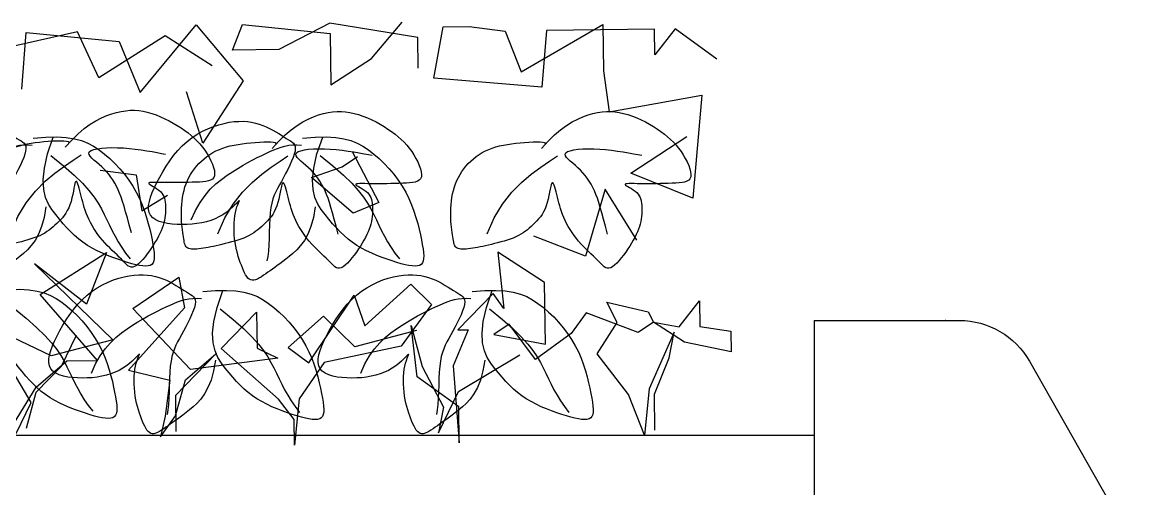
# Model space of a CAD drawing. Header units: millimetres. Extents: x 2 to 5882, y 1831 to 3462.
# Drawn here: x 1078.51 to 1081.961, y 2697.829 to 2699.28 of the extents above; entities that cross this region are included whole.
import ezdxf

# ---------------------------------------------------------------- set-up
doc = ezdxf.new("R2010")
doc.units = ezdxf.units.MM
for name, color, linetype in [('fz', 7, 'Continuous'), ('LH', 94, 'Continuous'), ('PP-COM', 7, 'Continuous'), ('尺寸标注', 4, 'Continuous'), ('绿化', 3, 'Continuous')]:
    doc.layers.add(name, color=color, linetype=linetype)

# ---------------------------------------------------------------- blocks, each defined once
blk = doc.blocks.new('cs2')
for p, q in [((4730.5877, 1071.789), (4730.1362, 1071.789)), ((4730.5877, 1071.789), (4730.5877, 1069.539)), ((4729.9188, 1071.6624), (4729.5975, 1071.0964))]:
    blk.add_line(p, q)
blk.add_arc((4730.1362, 1071.539), 0.25, 90, 150.42)
blk.add_point((4730.1798, 1071.789))
blk = doc.blocks.new('LIM43')
at = {"color": 98}
for p, q in [((942284.4114, 2579500.6716), (942284.5407, 2579500.7657)), ((942284.5407, 2579500.7657), (942284.6036, 2579500.6849)), ((942284.6036, 2579500.6849), (942284.6047, 2579500.7649)), ((942284.6047, 2579500.7649), (942284.9407, 2579500.7603)), ((942284.7649, 2579500.7787), (942284.7629, 2579500.6348)), ((942285.019, 2579500.6313), (942284.7649, 2579500.7787)), ((942284.9407, 2579500.7603), (942284.9543, 2579500.5842)), ((942285.0687, 2579500.7585), (942285.019, 2579500.6313)), ((942285.1809, 2579500.773), (942285.0687, 2579500.7585)), ((942285.2609, 2579500.7719), (942285.1809, 2579500.773)), ((942285.2907, 2579500.6116), (942285.2609, 2579500.7719)), ((942285.3405, 2579500.7388), (942285.6132, 2579500.7831)), ((942285.4836, 2579500.6729), (942285.3891, 2579500.7861)), ((942285.8852, 2579500.7793), (942285.6127, 2579500.7511)), ((942285.6132, 2579500.7831), (942285.7721, 2579500.7009)), ((942286.0292, 2579500.7774), (942285.8828, 2579500.6035)), ((942285.9161, 2579500.699), (942285.8852, 2579500.7793)), ((942286.2023, 2579500.5672), (942286.0292, 2579500.7774)), ((942286.331, 2579500.6134), (942286.397, 2579500.7564)), ((942286.397, 2579500.7564), (942286.7001, 2579500.6883)), ((942285.3392, 2579500.6429), (942285.3405, 2579500.7388)), ((942285.6127, 2579500.7511), (942285.6105, 2579500.5912)), ((942285.9794, 2579500.6501), (942286.1247, 2579500.7441)), ((942286.1247, 2579500.7441), (942286.331, 2579500.6134)), ((942286.2685, 2579500.7261), (942286.2023, 2579500.5672)), ((942286.557, 2579500.7542), (942286.2685, 2579500.7261)), ((942286.5706, 2579500.5781), (942286.557, 2579500.7542)), ((942285.7721, 2579500.7009), (942285.9161, 2579500.699)), ((942285.6105, 2579500.5912), (942285.4836, 2579500.6729)), ((942284.7629, 2579500.6348), (942284.7452, 2579500.5071)), ((942284.9543, 2579500.5842), (942285.2907, 2579500.6116)), ((942285.8828, 2579500.6035), (942286.0081, 2579500.4099)), ((942284.7452, 2579500.5071), (942284.4578, 2579500.559)), ((942284.4578, 2579500.559), (942284.4855, 2579500.2389)), ((942286.0081, 2579500.4099), (942286.0583, 2579500.5691)), ((942284.6786, 2579500.3162), (942284.5041, 2579500.4305)), ((942285.5437, 2579500.3843), (942285.4615, 2579500.2255)), ((942285.575, 2579500.3359), (942285.5275, 2579500.3685)), ((942284.4855, 2579500.2389), (942284.6786, 2579500.3162)), ((942285.6706, 2579500.3026), (942285.575, 2579500.3359)), ((942286.2148, 2579500.3112), (942286.1973, 2579500.1995)), ((942286.3271, 2579500.3256), (942286.2148, 2579500.3112)), ((942285.5411, 2579500.1925), (942285.6706, 2579500.3026)), ((942284.6597, 2579500.1086), (942284.7579, 2579500.2671)), ((942284.7579, 2579500.2671), (942284.8191, 2579500.0584)), ((942286.1973, 2579500.1995), (942286.118, 2579500.2485)), ((942285.4615, 2579500.2255), (942285.5411, 2579500.1925)), ((942284.8191, 2579500.0584), (942284.98, 2579500.1202)), ((942284.946, 2579499.9767), (942285.0913, 2579500.0707)), ((942285.0913, 2579500.0707), (942285.0729, 2579499.8951)), ((942286.5138, 2579499.9393), (942286.3076, 2579500.0701)), ((942286.3076, 2579500.0701), (942286.3694, 2579499.9093)), ((942286.5311, 2579500.035), (942286.2878, 2579499.7985)), ((942286.3694, 2579499.9093), (942286.5311, 2579500.035)), ((942284.9434, 2579499.7849), (942284.946, 2579499.9767)), ((942285.362, 2579499.9711), (942285.2971, 2579499.908)), ((942285.5043, 2579499.8412), (942285.362, 2579499.9711)), ((942286.0825, 2579499.9932), (942286.0652, 2579499.8975)), ((942286.2252, 2579499.8953), (942286.0825, 2579499.9932)), ((942285.0729, 2579499.8951), (942285.1056, 2579499.9426)), ((942285.1056, 2579499.9426), (942285.216, 2579499.8292)), ((942285.5376, 2579499.9367), (942285.5043, 2579499.8412)), ((942285.6787, 2579499.7269), (942285.5376, 2579499.9367)), ((942286.335, 2579499.7339), (942286.5138, 2579499.9393)), ((942284.4651, 2579499.9194), (942284.464, 2579499.8394)), ((942284.528, 2579499.8386), (942284.4651, 2579499.9194)), ((942284.7531, 2579499.9154), (942284.6247, 2579499.8852)), ((942284.7202, 2579499.8519), (942284.7531, 2579499.9154)), ((942285.2971, 2579499.908), (942285.3914, 2579499.7788)), ((942286.0465, 2579499.7059), (942286.2252, 2579499.8953)), ((942286.0652, 2579499.8975), (942286.2385, 2579499.7033)), ((942284.6247, 2579499.8852), (942284.6082, 2579499.8534)), ((942284.6558, 2579499.8208), (942284.8167, 2579499.8826)), ((942284.8167, 2579499.8826), (942284.8638, 2579499.818)), ((942285.5354, 2579499.7768), (942285.6327, 2579499.8714)), ((942285.6327, 2579499.8714), (942285.7434, 2579499.774)), ((942285.8409, 2579499.8846), (942285.8394, 2579499.7727)), ((942285.9514, 2579499.7711), (942285.8409, 2579499.8846)), ((942284.3678, 2579499.8248), (942284.3669, 2579499.7608)), ((942284.464, 2579499.8394), (942284.3678, 2579499.8248)), ((942284.5114, 2579499.7908), (942284.6082, 2579499.8534)), ((942284.6082, 2579499.8534), (942284.528, 2579499.8386)), ((942284.6082, 2579499.8534), (942284.6558, 2579499.8208)), ((942284.7829, 2579499.7551), (942284.7202, 2579499.8519)), ((942284.9747, 2579499.7365), (942285.0563, 2579499.8473)), ((942285.0563, 2579499.8473), (942285.1038, 2579499.8147)), ((942285.216, 2579499.8292), (942285.184, 2579499.8296)), ((942285.184, 2579499.8296), (942285.2305, 2579499.717)), ((942285.3603, 2579499.8432), (942285.3265, 2579499.7157)), ((942285.3421, 2579499.6835), (942285.3603, 2579499.8432)), ((942285.344, 2579499.8274), (942285.5354, 2579499.7768)), ((942286.4792, 2579499.7479), (942286.7047, 2579499.8568)), ((942284.3669, 2579499.7608), (942284.5114, 2579499.7908)), ((942284.5587, 2579499.7422), (942284.5438, 2579499.8224)), ((942284.5438, 2579499.8224), (942284.6214, 2579499.6454)), ((942284.8638, 2579499.818), (942284.9747, 2579499.7365)), ((942285.1038, 2579499.8147), (942284.9434, 2579499.7849)), ((942286.2878, 2579499.7985), (942286.4792, 2579499.7479)), ((942286.4468, 2579499.7164), (942286.4001, 2579499.813)), ((942284.6852, 2579499.6286), (942284.7829, 2579499.7551)), ((942285.3914, 2579499.7788), (942285.6307, 2579499.7276)), ((942285.7434, 2579499.774), (942285.6787, 2579499.7269)), ((942285.7732, 2579499.6137), (942285.9514, 2579499.7711)), ((942285.8394, 2579499.7727), (942285.775, 2579499.7416)), ((942286.0621, 2579499.6737), (942285.9672, 2579499.7549)), ((942285.9672, 2579499.7549), (942286.0934, 2579499.6253)), ((942284.6052, 2579499.6296), (942284.5587, 2579499.7422)), ((942285.2134, 2579499.6373), (942285.0229, 2579499.7518)), ((942285.6307, 2579499.7276), (942285.7092, 2579499.6146)), ((942285.775, 2579499.7416), (942286.0465, 2579499.7059)), ((942286.431, 2579499.7326), (942286.335, 2579499.7339)), ((942286.5259, 2579499.6514), (942286.431, 2579499.7326)), ((942285.2305, 2579499.717), (942285.2112, 2579499.4775)), ((942285.3265, 2579499.7157), (942285.2608, 2579499.5887)), ((942286.2385, 2579499.7033), (942286.1101, 2579499.673)), ((942286.5257, 2579499.6354), (942286.4468, 2579499.7164)), ((942286.5412, 2579499.6032), (942286.6068, 2579499.7142)), ((942285.2128, 2579499.5894), (942285.3421, 2579499.6835)), ((942286.0926, 2579499.5614), (942286.0621, 2579499.6737)), ((942286.1101, 2579499.673), (942286.1246, 2579499.5609)), ((942286.6041, 2579499.5224), (942286.5259, 2579499.6514)), ((942284.6037, 2579499.5177), (942284.6052, 2579499.6296)), ((942284.6214, 2579499.6454), (942284.6354, 2579499.5013)), ((942284.6354, 2579499.5013), (942284.6852, 2579499.6286)), ((942285.2757, 2579499.5086), (942285.2134, 2579499.6373)), ((942286.0934, 2579499.6253), (942286.0919, 2579499.5134)), ((942286.5561, 2579499.523), (942286.5257, 2579499.6354)), ((942285.2112, 2579499.4775), (942285.2128, 2579499.5894)), ((942285.2608, 2579499.5887), (942285.2757, 2579499.5086)), ((942285.7092, 2579499.6146), (942285.7232, 2579499.4705)), ((942285.7243, 2579499.5504), (942285.7732, 2579499.6137)), ((942286.5879, 2579499.5066), (942286.5412, 2579499.6032)), ((942285.7232, 2579499.4705), (942285.7243, 2579499.5504)), ((942286.1397, 2579499.4968), (942286.0926, 2579499.5614)), ((942286.1246, 2579499.5609), (942286.1397, 2579499.4968))]:
    blk.add_line(p, q, dxfattribs=at)
blk = doc.blocks.new('花')
at = {"layer": 'LH', "color": 12}
for p, q in [((0.5797, 0.4507), (0.5698, 0.4448)), ((0.5901, 0.4561), (0.5797, 0.4507)), ((0.6009, 0.461), (0.5901, 0.4561)), ((0.6123, 0.4652), (0.6009, 0.461)), ((0.6241, 0.4688), (0.6123, 0.4652)), ((0.6366, 0.4716), (0.6241, 0.4688)), ((0.6496, 0.4736), (0.6366, 0.4716)), ((0.6634, 0.4747), (0.6496, 0.4736)), ((0.6779, 0.4749), (0.6634, 0.4747)), ((0.6932, 0.4741), (0.6779, 0.4749)), ((0.7092, 0.4722), (0.6932, 0.4741)), ((0.7259, 0.4693), (0.7092, 0.4722)), ((0.7431, 0.4652), (0.7259, 0.4693)), ((0.7605, 0.4599), (0.7431, 0.4652)), ((0.7779, 0.4533), (0.7605, 0.4599)), ((0.7953, 0.4454), (0.7779, 0.4533)), ((0.5274, 0.4146), (0.5205, 0.4095)), ((0.5349, 0.4203), (0.5274, 0.4146)), ((0.5429, 0.4263), (0.5349, 0.4203)), ((0.5514, 0.4325), (0.5429, 0.4263)), ((0.5604, 0.4387), (0.5514, 0.4325)), ((0.5698, 0.4448), (0.5604, 0.4387)), ((0.8123, 0.4361), (0.7953, 0.4454)), ((0.8287, 0.4253), (0.8123, 0.4361)), ((0.8445, 0.4131), (0.8287, 0.4253)), ((-0.5698, 0.3826), (-0.5828, 0.3754)), ((-0.5567, 0.3892), (-0.5698, 0.3826)), ((-0.5435, 0.395), (-0.5567, 0.3892)), ((-0.5303, 0.4), (-0.5435, 0.395)), ((-0.5172, 0.4041), (-0.5303, 0.4)), ((-0.5041, 0.4071), (-0.5172, 0.4041)), ((-0.4909, 0.4092), (-0.5041, 0.4071)), ((-0.4776, 0.4103), (-0.4909, 0.4092)), ((-0.4639, 0.4103), (-0.4776, 0.4103)), ((-0.4498, 0.4093), (-0.4639, 0.4103)), ((-0.4351, 0.4072), (-0.4498, 0.4093)), ((-0.4197, 0.4041), (-0.4351, 0.4072)), ((-0.4036, 0.3998), (-0.4197, 0.4041)), ((-0.3867, 0.3941), (-0.4036, 0.3998)), ((-0.369, 0.3867), (-0.3867, 0.3941)), ((-0.3504, 0.3772), (-0.369, 0.3867)), ((0.321, 0.3859), (0.3021, 0.3764)), ((0.3425, 0.3937), (0.321, 0.3859)), ((0.3674, 0.3998), (0.3425, 0.3937)), ((0.3964, 0.4039), (0.3674, 0.3998)), ((0.4303, 0.4061), (0.3964, 0.4039)), ((0.4295, 0.3534), (0.4075, 0.4044)), ((0.47, 0.4062), (0.4303, 0.4061)), ((0.4891, 0.387), (0.4751, 0.385)), ((0.5023, 0.3878), (0.4891, 0.387)), ((0.4954, 0.3823), (0.4953, 0.3759)), ((0.4969, 0.3877), (0.4954, 0.3823)), ((0.4996, 0.3924), (0.4969, 0.3877)), ((0.5035, 0.3966), (0.4996, 0.3924)), ((0.5147, 0.3874), (0.5023, 0.3878)), ((0.5084, 0.4007), (0.5035, 0.3966)), ((0.5141, 0.4049), (0.5084, 0.4007)), ((0.5205, 0.4095), (0.5141, 0.4049)), ((0.5267, 0.3861), (0.5147, 0.3874)), ((0.5385, 0.3838), (0.5267, 0.3861)), ((0.5503, 0.3808), (0.5385, 0.3838)), ((0.5622, 0.3771), (0.5503, 0.3808)), ((0.8595, 0.3996), (0.8445, 0.4131)), ((0.8738, 0.3851), (0.8595, 0.3996)), ((0.8872, 0.3699), (0.8738, 0.3851)), ((-0.6196, 0.3512), (-0.6308, 0.3427)), ((-0.6078, 0.3596), (-0.6196, 0.3512)), ((-0.5955, 0.3677), (-0.6078, 0.3596)), ((-0.5828, 0.3754), (-0.5955, 0.3677)), ((-0.331, 0.3653), (-0.3504, 0.3772)), ((-0.3106, 0.3508), (-0.331, 0.3653)), ((-0.2893, 0.3332), (-0.3106, 0.3508)), ((0.2691, 0.3526), (0.2535, 0.3385)), ((0.2851, 0.3652), (0.2691, 0.3526)), ((0.3021, 0.3764), (0.2851, 0.3652)), ((0.4201, 0.348), (0.3832, 0.3123)), ((0.4433, 0.3104), (0.4295, 0.3534)), ((0.4953, 0.3759), (0.4968, 0.3682)), ((0.4968, 0.3682), (0.5, 0.3591)), ((0.5, 0.3591), (0.5045, 0.3487)), ((0.5045, 0.3487), (0.5103, 0.3374)), ((0.5745, 0.373), (0.5622, 0.3771)), ((0.5875, 0.3683), (0.5745, 0.373)), ((0.601, 0.3633), (0.5875, 0.3683)), ((0.6152, 0.3577), (0.601, 0.3633)), ((0.63, 0.3515), (0.6152, 0.3577)), ((0.6454, 0.3448), (0.63, 0.3515)), ((0.8998, 0.3542), (0.8872, 0.3699)), ((0.9116, 0.3382), (0.8998, 0.3542)), ((-0.6605, 0.3163), (-0.6691, 0.3072)), ((-0.6512, 0.3253), (-0.6605, 0.3163)), ((-0.6414, 0.334), (-0.6512, 0.3253)), ((-0.6308, 0.3427), (-0.6414, 0.334)), ((-0.267, 0.3124), (-0.2893, 0.3332)), ((-0.2776, 0.3296), (-0.2796, 0.3273)), ((-0.2724, 0.3315), (-0.2776, 0.3296)), ((-0.2646, 0.333), (-0.2724, 0.3315)), ((-0.2545, 0.3341), (-0.2646, 0.333)), ((-0.2428, 0.3349), (-0.2545, 0.3341)), ((-0.2299, 0.3354), (-0.2428, 0.3349)), ((-0.2163, 0.3356), (-0.2299, 0.3354)), ((-0.2025, 0.3355), (-0.2163, 0.3356)), ((-0.1889, 0.3352), (-0.2025, 0.3355)), ((-0.1756, 0.3347), (-0.1889, 0.3352)), ((-0.1627, 0.3338), (-0.1756, 0.3347)), ((-0.1502, 0.3326), (-0.1627, 0.3338)), ((-0.1379, 0.3309), (-0.1502, 0.3326)), ((-0.1261, 0.3288), (-0.1379, 0.3309)), ((-0.1145, 0.3262), (-0.1261, 0.3288)), ((-0.1034, 0.323), (-0.1145, 0.3262)), ((-0.0926, 0.3192), (-0.1034, 0.323)), ((-0.0822, 0.3148), (-0.0926, 0.3192)), ((-0.0723, 0.3098), (-0.0822, 0.3148)), ((0.2384, 0.3231), (0.2238, 0.3066)), ((0.2535, 0.3385), (0.2384, 0.3231)), ((0.3832, 0.3123), (0.3533, 0.281)), ((0.5103, 0.3374), (0.5169, 0.3254)), ((0.5169, 0.3254), (0.5242, 0.3132)), ((0.5242, 0.3132), (0.5318, 0.3009)), ((0.6615, 0.3373), (0.6454, 0.3448)), ((0.6782, 0.3292), (0.6615, 0.3373)), ((0.6956, 0.3202), (0.6782, 0.3292)), ((0.7136, 0.3104), (0.6956, 0.3202)), ((0.9225, 0.3222), (0.9116, 0.3382)), ((0.9325, 0.3065), (0.9225, 0.3222)), ((-0.6917, 0.2777), (-0.6983, 0.267)), ((-0.6847, 0.2879), (-0.6917, 0.2777)), ((-0.6772, 0.2977), (-0.6847, 0.2879)), ((-0.6691, 0.3072), (-0.6772, 0.2977)), ((-0.5352, 0.2765), (-0.5503, 0.2725)), ((-0.5189, 0.2807), (-0.5352, 0.2765)), ((-0.5016, 0.2848), (-0.5189, 0.2807)), ((-0.4836, 0.2888), (-0.5016, 0.2848)), ((-0.4653, 0.2923), (-0.4836, 0.2888)), ((-0.447, 0.2954), (-0.4653, 0.2923)), ((-0.4289, 0.2977), (-0.447, 0.2954)), ((-0.4114, 0.2993), (-0.4289, 0.2977)), ((-0.3949, 0.3002), (-0.4114, 0.2993)), ((-0.3799, 0.3003), (-0.3949, 0.3002)), ((-0.3666, 0.2996), (-0.3799, 0.3003)), ((-0.3555, 0.2981), (-0.3666, 0.2996)), ((-0.3469, 0.2958), (-0.3555, 0.2981)), ((-0.3413, 0.2926), (-0.3469, 0.2958)), ((-0.3467, 0.2722), (-0.342, 0.2784)), ((-0.342, 0.2784), (-0.3393, 0.2838)), ((-0.3389, 0.2886), (-0.3413, 0.2926)), ((-0.3393, 0.2838), (-0.3389, 0.2886)), ((-0.2887, 0.2709), (-0.3142, 0.2852)), ((-0.0627, 0.3043), (-0.0723, 0.3098)), ((-0.0535, 0.2983), (-0.0627, 0.3043)), ((-0.0448, 0.2918), (-0.0535, 0.2983)), ((-0.0365, 0.2849), (-0.0448, 0.2918)), ((-0.0287, 0.2775), (-0.0365, 0.2849)), ((-0.0214, 0.2698), (-0.0287, 0.2775)), ((0.21, 0.2891), (0.1971, 0.2707)), ((0.2238, 0.3066), (0.21, 0.2891)), ((0.3533, 0.281), (0.3296, 0.2535)), ((0.45, 0.2744), (0.4433, 0.3104)), ((0.5318, 0.3009), (0.5395, 0.2889)), ((0.5395, 0.2889), (0.547, 0.2775)), ((0.547, 0.2775), (0.554, 0.2669)), ((0.732, 0.2992), (0.7136, 0.3104)), ((0.7506, 0.2864), (0.732, 0.2992)), ((0.7689, 0.2715), (0.7506, 0.2864)), ((0.9415, 0.2913), (0.9325, 0.3065)), ((0.9494, 0.2767), (0.9415, 0.2913)), ((0.9559, 0.2627), (0.9494, 0.2767)), ((-0.7098, 0.2444), (-0.7146, 0.2331)), ((-0.7044, 0.2558), (-0.7098, 0.2444)), ((-0.6983, 0.267), (-0.7044, 0.2558)), ((-0.5639, 0.2687), (-0.5755, 0.2654)), ((-0.5503, 0.2725), (-0.5639, 0.2687)), ((-0.382, 0.2348), (-0.3749, 0.2429)), ((-0.3749, 0.2429), (-0.3674, 0.2508)), ((-0.3674, 0.2508), (-0.3598, 0.2584)), ((-0.3598, 0.2584), (-0.3528, 0.2656)), ((-0.3528, 0.2656), (-0.3467, 0.2722)), ((-0.2597, 0.2546), (-0.2887, 0.2709)), ((-0.2285, 0.2353), (-0.2597, 0.2546)), ((-0.0145, 0.2617), (-0.0214, 0.2698)), ((-0.0081, 0.2531), (-0.0145, 0.2617)), ((-0.0021, 0.2443), (-0.0081, 0.2531)), ((0.0033, 0.235), (-0.0021, 0.2443)), ((0.1851, 0.2516), (0.1743, 0.232)), ((0.1971, 0.2707), (0.1851, 0.2516)), ((0.3296, 0.2535), (0.311, 0.2291)), ((0.4471, 0.2192), (0.4509, 0.2443)), ((0.4509, 0.2443), (0.45, 0.2744)), ((0.554, 0.2669), (0.5606, 0.2568)), ((0.5606, 0.2568), (0.5668, 0.2468)), ((0.5668, 0.2468), (0.5724, 0.2364)), ((0.7869, 0.254), (0.7689, 0.2715)), ((0.8042, 0.2335), (0.7869, 0.254)), ((0.9608, 0.2496), (0.9559, 0.2627)), ((0.964, 0.2372), (0.9608, 0.2496)), ((-0.7212, 0.2114), (-0.7228, 0.2017)), ((-0.7184, 0.222), (-0.7212, 0.2114)), ((-0.7146, 0.2331), (-0.7184, 0.222)), ((-0.4061, 0.1988), (-0.4008, 0.2084)), ((-0.4008, 0.2084), (-0.395, 0.2175)), ((-0.395, 0.2175), (-0.3887, 0.2263)), ((-0.3887, 0.2263), (-0.382, 0.2348)), ((-0.1961, 0.2122), (-0.2285, 0.2353)), ((-0.1637, 0.1842), (-0.1961, 0.2122)), ((0.0082, 0.2254), (0.0033, 0.235)), ((0.0127, 0.2155), (0.0082, 0.2254)), ((0.0166, 0.2052), (0.0127, 0.2155)), ((0.1648, 0.2119), (0.1566, 0.1916)), ((0.1743, 0.232), (0.1648, 0.2119)), ((0.2967, 0.2074), (0.2857, 0.1875)), ((0.311, 0.2291), (0.2967, 0.2074)), ((0.4399, 0.198), (0.4471, 0.2192)), ((0.5724, 0.2364), (0.5775, 0.2253)), ((0.5775, 0.2253), (0.582, 0.2129)), ((0.582, 0.2129), (0.5861, 0.1991)), ((0.682, 0.2284), (0.682, 0.2291)), ((0.682, 0.2291), (0.6836, 0.2281)), ((0.6831, 0.2259), (0.682, 0.2284)), ((0.6852, 0.222), (0.6831, 0.2259)), ((0.6836, 0.2281), (0.6869, 0.2253)), ((0.688, 0.2166), (0.6852, 0.222)), ((0.6869, 0.2253), (0.6919, 0.221)), ((0.6911, 0.2099), (0.688, 0.2166)), ((0.6944, 0.202), (0.6911, 0.2099)), ((0.6919, 0.221), (0.6984, 0.2155)), ((0.6984, 0.2155), (0.7063, 0.2092)), ((0.7063, 0.2092), (0.7154, 0.2025)), ((0.8205, 0.2097), (0.8042, 0.2335)), ((0.8356, 0.182), (0.8205, 0.2097)), ((0.9605, 0.2062), (0.964, 0.2155)), ((0.9651, 0.2258), (0.964, 0.2372)), ((0.964, 0.2155), (0.9651, 0.2258)), ((-0.7228, 0.2017), (-0.723, 0.1931)), ((-0.723, 0.1931), (-0.7218, 0.1859)), ((-0.7218, 0.1859), (-0.7189, 0.1803)), ((-0.7189, 0.1803), (-0.7145, 0.1761)), ((-0.7145, 0.1761), (-0.7087, 0.1731)), ((-0.7087, 0.1731), (-0.7016, 0.1713)), ((-0.6383, 0.1719), (-0.6256, 0.1727)), ((-0.6256, 0.1727), (-0.6128, 0.1735)), ((-0.6128, 0.1735), (-0.6001, 0.1744)), ((-0.6001, 0.1744), (-0.5877, 0.1754)), ((-0.5877, 0.1754), (-0.5757, 0.1764)), ((-0.5757, 0.1764), (-0.5644, 0.1774)), ((-0.5644, 0.1774), (-0.5539, 0.1785)), ((-0.5539, 0.1785), (-0.5445, 0.1794)), ((-0.5445, 0.1794), (-0.5362, 0.1803)), ((-0.5362, 0.1803), (-0.5291, 0.1808)), ((-0.5291, 0.1808), (-0.5235, 0.1811)), ((-0.5204, 0.175), (-0.5245, 0.1721)), ((-0.5235, 0.1811), (-0.5194, 0.181)), ((-0.5176, 0.1774), (-0.5204, 0.175)), ((-0.5194, 0.181), (-0.517, 0.1804)), ((-0.5164, 0.1792), (-0.5176, 0.1774)), ((-0.517, 0.1804), (-0.5164, 0.1792)), ((-0.4198, 0.1674), (-0.4157, 0.1784)), ((-0.4157, 0.1784), (-0.4111, 0.1888)), ((-0.4111, 0.1888), (-0.4061, 0.1988)), ((-0.3029, 0.1655), (-0.3015, 0.1739)), ((-0.3015, 0.1739), (-0.3001, 0.1819)), ((-0.3001, 0.1819), (-0.2986, 0.1891)), ((-0.2986, 0.1891), (-0.297, 0.1952)), ((-0.297, 0.1952), (-0.2954, 0.2)), ((-0.2954, 0.2), (-0.2937, 0.203)), ((-0.2937, 0.203), (-0.2919, 0.2039)), ((-0.2919, 0.2039), (-0.29, 0.2024)), ((-0.29, 0.2024), (-0.288, 0.1984)), ((-0.288, 0.1984), (-0.2858, 0.1921)), ((-0.2858, 0.1921), (-0.2835, 0.184)), ((-0.2835, 0.184), (-0.2809, 0.1747)), ((-0.2809, 0.1747), (-0.278, 0.1644)), ((-0.1322, 0.1503), (-0.1637, 0.1842)), ((0.02, 0.1945), (0.0166, 0.2052)), ((0.023, 0.1837), (0.02, 0.1945)), ((0.0254, 0.1727), (0.023, 0.1837)), ((0.0275, 0.1617), (0.0254, 0.1727)), ((0.1566, 0.1916), (0.1498, 0.1712)), ((0.2857, 0.1875), (0.277, 0.169)), ((0.42, 0.1633), (0.4305, 0.1797)), ((0.4305, 0.1797), (0.4399, 0.198)), ((0.4485, 0.19), (0.4569, 0.1573)), ((0.5861, 0.1991), (0.5896, 0.1832)), ((0.5896, 0.1832), (0.5926, 0.1651)), ((0.6974, 0.1929), (0.6944, 0.202)), ((0.7001, 0.1829), (0.6974, 0.1929)), ((0.7023, 0.1721), (0.7001, 0.1829)), ((0.7154, 0.2025), (0.7257, 0.1957)), ((0.7257, 0.1957), (0.737, 0.1893)), ((0.737, 0.1893), (0.7492, 0.1834)), ((0.7492, 0.1834), (0.762, 0.1786)), ((0.762, 0.1786), (0.7756, 0.1747)), ((0.7756, 0.1747), (0.7896, 0.1717)), ((0.8805, 0.1708), (0.8956, 0.1732)), ((0.8956, 0.1732), (0.91, 0.1763)), ((0.91, 0.1763), (0.9234, 0.1803)), ((0.9234, 0.1803), (0.9355, 0.1852)), ((0.9355, 0.1852), (0.9459, 0.1911)), ((0.9459, 0.1911), (0.9544, 0.1981)), ((0.9544, 0.1981), (0.9605, 0.2062)), ((-0.7016, 0.1713), (-0.6933, 0.1703)), ((-0.6933, 0.1703), (-0.6839, 0.17)), ((-0.6839, 0.17), (-0.6736, 0.1701)), ((-0.6736, 0.1701), (-0.6625, 0.1706)), ((-0.6625, 0.1706), (-0.6506, 0.1712)), ((-0.6506, 0.1712), (-0.6383, 0.1719)), ((-0.5573, 0.1403), (-0.5595, 0.1347)), ((-0.5543, 0.1457), (-0.5573, 0.1403)), ((-0.5504, 0.1509), (-0.5543, 0.1457)), ((-0.5457, 0.1558), (-0.5504, 0.1509)), ((-0.5404, 0.1604), (-0.5457, 0.1558)), ((-0.5348, 0.1647), (-0.5404, 0.1604)), ((-0.5294, 0.1686), (-0.5348, 0.1647)), ((-0.5245, 0.1721), (-0.5294, 0.1686)), ((-0.4305, 0.1297), (-0.4272, 0.1434)), ((-0.4272, 0.1434), (-0.4236, 0.1558)), ((-0.4236, 0.1558), (-0.4198, 0.1674)), ((-0.3087, 0.1303), (-0.3071, 0.1393)), ((-0.3071, 0.1393), (-0.3056, 0.1482)), ((-0.3056, 0.1482), (-0.3042, 0.1569)), ((-0.3042, 0.1569), (-0.3029, 0.1655)), ((-0.278, 0.1644), (-0.2747, 0.1537)), ((-0.2747, 0.1537), (-0.2711, 0.1431)), ((-0.2711, 0.1431), (-0.2669, 0.1331)), ((-0.1029, 0.1097), (-0.1322, 0.1503)), ((0.0291, 0.1507), (0.0275, 0.1617)), ((0.0304, 0.1399), (0.0291, 0.1507)), ((0.0313, 0.1293), (0.0304, 0.1399)), ((0.1441, 0.1509), (0.1395, 0.1311)), ((0.1498, 0.1712), (0.1441, 0.1509)), ((0.2696, 0.1513), (0.2628, 0.1338)), ((0.277, 0.169), (0.2696, 0.1513)), ((0.3992, 0.1331), (0.4096, 0.1478)), ((0.4096, 0.1478), (0.42, 0.1633)), ((0.4569, 0.1573), (0.4671, 0.1299)), ((0.5926, 0.1651), (0.5952, 0.1453)), ((0.5952, 0.1453), (0.5976, 0.1247)), ((0.704, 0.1607), (0.7023, 0.1721)), ((0.7053, 0.1487), (0.704, 0.1607)), ((0.7061, 0.1365), (0.7053, 0.1487)), ((0.7896, 0.1717), (0.8042, 0.1696)), ((0.8042, 0.1696), (0.8191, 0.1684)), ((0.8191, 0.1684), (0.8343, 0.1679)), ((0.8343, 0.1679), (0.8496, 0.1682)), ((0.8496, 0.1682), (0.8651, 0.1692)), ((0.8651, 0.1692), (0.8805, 0.1708)), ((-0.5626, 0.1166), (-0.5627, 0.1101)), ((-0.5627, 0.1101), (-0.5625, 0.1035)), ((-0.5621, 0.1228), (-0.5626, 0.1166)), ((-0.5611, 0.1289), (-0.5621, 0.1228)), ((-0.5595, 0.1347), (-0.5611, 0.1289)), ((-0.4374, 0.0971), (-0.4339, 0.1144)), ((-0.4339, 0.1144), (-0.4305, 0.1297)), ((-0.3152, 0.1025), (-0.3127, 0.112)), ((-0.3127, 0.112), (-0.3105, 0.1212)), ((-0.3105, 0.1212), (-0.3087, 0.1303)), ((-0.2669, 0.1331), (-0.2623, 0.1239)), ((-0.2623, 0.1239), (-0.2572, 0.1156)), ((-0.2572, 0.1156), (-0.2517, 0.108)), ((-0.2517, 0.108), (-0.246, 0.1012)), ((-0.0767, 0.0613), (-0.1029, 0.1097)), ((0.0319, 0.1191), (0.0313, 0.1293)), ((0.0323, 0.1094), (0.0319, 0.1191)), ((0.0324, 0.1001), (0.0323, 0.1094)), ((0.1357, 0.1118), (0.1327, 0.0934)), ((0.1395, 0.1311), (0.1357, 0.1118)), ((0.2561, 0.1163), (0.2492, 0.0987)), ((0.2628, 0.1338), (0.2561, 0.1163)), ((0.3669, 0.0935), (0.378, 0.106)), ((0.378, 0.106), (0.3887, 0.1192)), ((0.3887, 0.1192), (0.3992, 0.1331)), ((0.4671, 0.1299), (0.4785, 0.1072)), ((0.4785, 0.1072), (0.4909, 0.0886)), ((0.5976, 0.1247), (0.5999, 0.1039)), ((0.5999, 0.1039), (0.6024, 0.0837)), ((0.7059, 0.1), (0.7064, 0.112)), ((0.7065, 0.1242), (0.7061, 0.1365)), ((0.7064, 0.112), (0.7065, 0.1242)), ((-0.5625, 0.1035), (-0.5621, 0.0967)), ((-0.5621, 0.0967), (-0.5614, 0.0897)), ((-0.5614, 0.0897), (-0.5605, 0.0825)), ((-0.5605, 0.0825), (-0.5592, 0.0752)), ((-0.5592, 0.0752), (-0.5576, 0.0678)), ((-0.4452, 0.0553), (-0.4411, 0.0775)), ((-0.4411, 0.0775), (-0.4374, 0.0971)), ((-0.3299, 0.0634), (-0.3255, 0.0733)), ((-0.3255, 0.0733), (-0.3216, 0.0832)), ((-0.3216, 0.0832), (-0.3181, 0.0929)), ((-0.3181, 0.0929), (-0.3152, 0.1025)), ((-0.246, 0.1012), (-0.24, 0.0949)), ((-0.24, 0.0949), (-0.2338, 0.0891)), ((-0.2338, 0.0891), (-0.2276, 0.0837)), ((-0.2276, 0.0837), (-0.2213, 0.0785)), ((-0.2213, 0.0785), (-0.215, 0.0735)), ((-0.215, 0.0735), (-0.2087, 0.0688)), ((0.0311, 0.068), (0.0316, 0.0753)), ((0.0316, 0.0753), (0.032, 0.083)), ((0.032, 0.083), (0.0322, 0.0913)), ((0.0322, 0.0913), (0.0324, 0.1001)), ((0.1303, 0.076), (0.1284, 0.0599)), ((0.1327, 0.0934), (0.1303, 0.076)), ((0.2418, 0.081), (0.2336, 0.063)), ((0.2492, 0.0987), (0.2418, 0.081)), ((0.3298, 0.0598), (0.343, 0.0704)), ((0.343, 0.0704), (0.3553, 0.0816)), ((0.3553, 0.0816), (0.3669, 0.0935)), ((0.4909, 0.0886), (0.5039, 0.0735)), ((0.5039, 0.0735), (0.5169, 0.0613)), ((0.6024, 0.0837), (0.6051, 0.0649)), ((0.7018, 0.0664), (0.7035, 0.0772)), ((0.7035, 0.0772), (0.7049, 0.0884)), ((0.7049, 0.0884), (0.7059, 0.1)), ((-0.5576, 0.0678), (-0.5555, 0.0603)), ((-0.5555, 0.0603), (-0.553, 0.0526)), ((-0.553, 0.0526), (-0.55, 0.0448)), ((-0.55, 0.0448), (-0.5465, 0.0369)), ((-0.5465, 0.0369), (-0.5425, 0.0289)), ((-0.4497, 0.0301), (-0.4452, 0.0553)), ((-0.3456, 0.0338), (-0.34, 0.0436)), ((-0.34, 0.0436), (-0.3347, 0.0534)), ((-0.3347, 0.0534), (-0.3299, 0.0634)), ((-0.2087, 0.0688), (-0.2022, 0.0642)), ((-0.2022, 0.0642), (-0.1956, 0.0598)), ((-0.1956, 0.0598), (-0.1886, 0.0557)), ((-0.1886, 0.0557), (-0.1813, 0.0518)), ((-0.1813, 0.0518), (-0.1735, 0.0483)), ((-0.1735, 0.0483), (-0.1652, 0.045)), ((-0.1652, 0.045), (-0.1563, 0.0421)), ((-0.1563, 0.0421), (-0.1469, 0.0394)), ((-0.1469, 0.0394), (-0.1371, 0.0371)), ((-0.1371, 0.0371), (-0.1271, 0.0349)), ((-0.1271, 0.0349), (-0.1169, 0.033)), ((0.0264, 0.0331), (0.0276, 0.0365)), ((0.0276, 0.0365), (0.0285, 0.0404)), ((0.0285, 0.0404), (0.0291, 0.0448)), ((0.0291, 0.0448), (0.0296, 0.0498)), ((0.0296, 0.0498), (0.0301, 0.0553)), ((0.0301, 0.0553), (0.0306, 0.0614)), ((0.0306, 0.0614), (0.0311, 0.068)), ((0.1269, 0.0452), (0.1258, 0.032)), ((0.1284, 0.0599), (0.1269, 0.0452)), ((0.2243, 0.0446), (0.2137, 0.0259)), ((0.2336, 0.063), (0.2243, 0.0446)), ((0.2856, 0.0315), (0.3009, 0.0403)), ((0.3009, 0.0403), (0.3157, 0.0498)), ((0.3157, 0.0498), (0.3298, 0.0598)), ((0.5169, 0.0613), (0.5297, 0.0512)), ((0.5297, 0.0512), (0.5418, 0.0427)), ((0.5418, 0.0427), (0.553, 0.0353)), ((0.553, 0.0353), (0.5633, 0.0287)), ((0.6051, 0.0649), (0.6083, 0.0483)), ((0.6083, 0.0483), (0.6121, 0.0346)), ((0.6925, 0.0279), (0.6951, 0.0368)), ((0.6951, 0.0368), (0.6975, 0.0462)), ((0.6975, 0.0462), (0.6997, 0.0561)), ((0.6997, 0.0561), (0.7018, 0.0664)), ((-0.5425, 0.0289), (-0.538, 0.0208)), ((-0.538, 0.0208), (-0.533, 0.0126)), ((-0.533, 0.0126), (-0.5275, 0.0043)), ((-0.5275, 0.0043), (-0.5215, -0.0042)), ((-0.3719, -0.0028), (-0.3649, 0.0059)), ((-0.3649, 0.0059), (-0.3581, 0.015)), ((-0.3581, 0.015), (-0.3517, 0.0243)), ((-0.3517, 0.0243), (-0.3456, 0.0338)), ((-0.1169, 0.033), (-0.1068, 0.0312)), ((-0.1068, 0.0312), (-0.0968, 0.0296)), ((-0.0968, 0.0296), (-0.087, 0.0281)), ((-0.087, 0.0281), (-0.0776, 0.0267)), ((-0.0776, 0.0267), (-0.0685, 0.0254)), ((-0.0685, 0.0254), (-0.0598, 0.0242)), ((-0.0598, 0.0242), (-0.0514, 0.0232)), ((-0.0514, 0.0232), (-0.0434, 0.0222)), ((-0.0434, 0.0222), (-0.0357, 0.0214)), ((-0.0357, 0.0214), (-0.0283, 0.0208)), ((-0.0283, 0.0208), (-0.0213, 0.0204)), ((-0.0213, 0.0204), (-0.0145, 0.0201)), ((-0.0145, 0.0201), (-0.0082, 0.0201)), ((-0.0082, 0.0201), (-0.0022, 0.0202)), ((-0.0022, 0.0202), (0.0033, 0.0207)), ((0.0033, 0.0207), (0.0084, 0.0214)), ((0.0084, 0.0214), (0.0129, 0.0225)), ((0.0129, 0.0225), (0.0168, 0.0238)), ((0.0168, 0.0238), (0.0201, 0.0256)), ((0.0201, 0.0256), (0.0228, 0.0277)), ((0.0228, 0.0277), (0.0248, 0.0302)), ((0.0248, 0.0302), (0.0264, 0.0331)), ((0.1258, 0.032), (0.1253, 0.0203)), ((0.1253, 0.0203), (0.1255, 0.0101)), ((0.1255, 0.0101), (0.1265, 0.0014)), ((0.1265, 0.0014), (0.1284, -0.0058)), ((0.2137, 0.0259), (0.2013, 0.0065)), ((0.2103, -0.0035), (0.2244, 0.0022)), ((0.2244, 0.0022), (0.2392, 0.0086)), ((0.2392, 0.0086), (0.2545, 0.0156)), ((0.2545, 0.0156), (0.2701, 0.0232)), ((0.2701, 0.0232), (0.2856, 0.0315)), ((0.5633, 0.0287), (0.5727, 0.0228)), ((0.5727, 0.0228), (0.5814, 0.0174)), ((0.5814, 0.0174), (0.5896, 0.0126)), ((0.5896, 0.0126), (0.5974, 0.008)), ((0.5974, 0.008), (0.6048, 0.0037)), ((0.6048, 0.0037), (0.6121, -0.0006)), ((0.6817, -0.0025), (0.6845, 0.0041)), ((0.6845, 0.0041), (0.6873, 0.0115)), ((0.6873, 0.0115), (0.6899, 0.0194)), ((0.6899, 0.0194), (0.6925, 0.0279)), ((-0.5215, -0.0042), (-0.5151, -0.0128)), ((-0.5151, -0.0128), (-0.5083, -0.0215)), ((-0.5083, -0.0215), (-0.501, -0.0304)), ((-0.501, -0.0304), (-0.4935, -0.0391)), ((-0.3997, -0.0346), (-0.393, -0.0271)), ((-0.393, -0.0271), (-0.386, -0.0193)), ((-0.386, -0.0193), (-0.379, -0.0112)), ((-0.379, -0.0112), (-0.3719, -0.0028)), ((0.1284, -0.0058), (0.1313, -0.0115)), ((0.1313, -0.0115), (0.1354, -0.0157)), ((0.1354, -0.0157), (0.1407, -0.0184)), ((0.1407, -0.0184), (0.1473, -0.0196)), ((0.1473, -0.0196), (0.155, -0.0196)), ((0.155, -0.0196), (0.1639, -0.0183)), ((0.1639, -0.0183), (0.1739, -0.016)), ((0.1739, -0.016), (0.185, -0.0127)), ((0.185, -0.0127), (0.1971, -0.0085)), ((0.1971, -0.0085), (0.2103, -0.0035)), ((0.6121, -0.0006), (0.6193, -0.0049)), ((0.6193, -0.0049), (0.6263, -0.009)), ((0.6263, -0.009), (0.6332, -0.0129)), ((0.6332, -0.0129), (0.6399, -0.0162)), ((0.6399, -0.0162), (0.6462, -0.019)), ((0.6462, -0.019), (0.6522, -0.0209)), ((0.6522, -0.0209), (0.6578, -0.0218)), ((0.6578, -0.0218), (0.6628, -0.0215)), ((0.6628, -0.0215), (0.6674, -0.02)), ((0.6674, -0.02), (0.6715, -0.0172)), ((0.6715, -0.0172), (0.6752, -0.0133)), ((0.6752, -0.0133), (0.6786, -0.0084)), ((0.6786, -0.0084), (0.6817, -0.0025)), ((-0.4935, -0.0391), (-0.4858, -0.0475)), ((-0.4858, -0.0475), (-0.4782, -0.0552)), ((-0.4782, -0.0552), (-0.4707, -0.0622)), ((-0.4707, -0.0622), (-0.4634, -0.068)), ((-0.4634, -0.068), (-0.4567, -0.0725)), ((-0.4308, -0.0707), (-0.4264, -0.0663)), ((-0.4264, -0.0663), (-0.4219, -0.061)), ((-0.4219, -0.061), (-0.4171, -0.0551)), ((-0.4171, -0.0551), (-0.4119, -0.0486)), ((-0.4119, -0.0486), (-0.406, -0.0418)), ((-0.406, -0.0418), (-0.3997, -0.0346)), ((0.0946, -0.0688), (0.0847, -0.0747)), ((0.105, -0.0634), (0.0946, -0.0688)), ((0.1159, -0.0585), (0.105, -0.0634)), ((0.1272, -0.0543), (0.1159, -0.0585)), ((0.139, -0.0507), (0.1272, -0.0543)), ((0.1515, -0.0479), (0.139, -0.0507)), ((0.1645, -0.0459), (0.1515, -0.0479)), ((0.1783, -0.0448), (0.1645, -0.0459)), ((0.1928, -0.0446), (0.1783, -0.0448)), ((0.2081, -0.0454), (0.1928, -0.0446)), ((0.2241, -0.0473), (0.2081, -0.0454)), ((0.2408, -0.0502), (0.2241, -0.0473)), ((0.258, -0.0543), (0.2408, -0.0502)), ((0.2754, -0.0596), (0.258, -0.0543)), ((0.2929, -0.0662), (0.2754, -0.0596)), ((0.3102, -0.0741), (0.2929, -0.0662)), ((-0.4567, -0.0725), (-0.4504, -0.0754)), ((-0.4504, -0.0754), (-0.4449, -0.0765)), ((-0.4449, -0.0765), (-0.4398, -0.0759)), ((-0.4398, -0.0759), (-0.4352, -0.0739)), ((-0.4352, -0.0739), (-0.4308, -0.0707)), ((0.0498, -0.0992), (0.0423, -0.1049)), ((0.0578, -0.0932), (0.0498, -0.0992)), ((0.0663, -0.087), (0.0578, -0.0932)), ((0.0753, -0.0808), (0.0663, -0.087)), ((0.0847, -0.0747), (0.0753, -0.0808)), ((0.3272, -0.0834), (0.3102, -0.0741)), ((0.3436, -0.0942), (0.3272, -0.0834)), ((0.3594, -0.1064), (0.3436, -0.0942)), ((-0.1641, -0.1336), (-0.183, -0.1431)), ((-0.1426, -0.1258), (-0.1641, -0.1336)), ((-0.1177, -0.1197), (-0.1426, -0.1258)), ((-0.0887, -0.1156), (-0.1177, -0.1197)), ((-0.0548, -0.1134), (-0.0887, -0.1156)), ((-0.0555, -0.1661), (-0.0776, -0.1151)), ((-0.0151, -0.1133), (-0.0548, -0.1134)), ((0.0041, -0.1325), (-0.0099, -0.1345)), ((0.0172, -0.1317), (0.0041, -0.1325)), ((0.0103, -0.1372), (0.0102, -0.1436)), ((0.0118, -0.1318), (0.0103, -0.1372)), ((0.0145, -0.1271), (0.0118, -0.1318)), ((0.0184, -0.1229), (0.0145, -0.1271)), ((0.0296, -0.1321), (0.0172, -0.1317)), ((0.0233, -0.1188), (0.0184, -0.1229)), ((0.029, -0.1146), (0.0233, -0.1188)), ((0.0354, -0.11), (0.029, -0.1146)), ((0.0416, -0.1334), (0.0296, -0.1321)), ((0.0423, -0.1049), (0.0354, -0.11)), ((0.0534, -0.1357), (0.0416, -0.1334)), ((0.0652, -0.1387), (0.0534, -0.1357)), ((0.3744, -0.1199), (0.3594, -0.1064)), ((0.3887, -0.1344), (0.3744, -0.1199)), ((0.4021, -0.1496), (0.3887, -0.1344)), ((-0.216, -0.1669), (-0.2316, -0.181)), ((-0.2, -0.1543), (-0.216, -0.1669)), ((-0.183, -0.1431), (-0.2, -0.1543)), ((-0.0649, -0.1715), (-0.1019, -0.2072)), ((-0.0418, -0.2091), (-0.0555, -0.1661)), ((0.0102, -0.1436), (0.0117, -0.1513)), ((0.0117, -0.1513), (0.0149, -0.1604)), ((0.0149, -0.1604), (0.0195, -0.1708)), ((0.0195, -0.1708), (0.0252, -0.1821)), ((0.0771, -0.1424), (0.0652, -0.1387)), ((0.0894, -0.1465), (0.0771, -0.1424)), ((0.1024, -0.1512), (0.0894, -0.1465)), ((0.1159, -0.1562), (0.1024, -0.1512)), ((0.1301, -0.1618), (0.1159, -0.1562)), ((0.1449, -0.168), (0.1301, -0.1618)), ((0.1603, -0.1747), (0.1449, -0.168)), ((0.4147, -0.1653), (0.4021, -0.1496)), ((0.4265, -0.1813), (0.4147, -0.1653)), ((-0.2467, -0.1964), (-0.2612, -0.2129)), ((-0.2316, -0.181), (-0.2467, -0.1964)), ((0.0252, -0.1821), (0.0318, -0.1941)), ((0.0318, -0.1941), (0.0391, -0.2063)), ((0.0391, -0.2063), (0.0467, -0.2186)), ((0.1764, -0.1822), (0.1603, -0.1747)), ((0.1932, -0.1903), (0.1764, -0.1822)), ((0.2105, -0.1993), (0.1932, -0.1903)), ((0.2285, -0.2091), (0.2105, -0.1993)), ((0.4374, -0.1973), (0.4265, -0.1813)), ((0.4474, -0.213), (0.4374, -0.1973)), ((-0.2751, -0.2304), (-0.288, -0.2488)), ((-0.2612, -0.2129), (-0.2751, -0.2304)), ((-0.1318, -0.2385), (-0.1555, -0.266)), ((-0.1019, -0.2072), (-0.1318, -0.2385)), ((-0.0351, -0.2451), (-0.0418, -0.2091)), ((0.0467, -0.2186), (0.0544, -0.2306)), ((0.0544, -0.2306), (0.0619, -0.242)), ((0.2469, -0.2203), (0.2285, -0.2091)), ((0.2655, -0.2331), (0.2469, -0.2203)), ((0.2838, -0.248), (0.2655, -0.2331)), ((0.4564, -0.2282), (0.4474, -0.213)), ((0.4643, -0.2428), (0.4564, -0.2282)), ((-0.3, -0.2679), (-0.3108, -0.2875)), ((-0.288, -0.2488), (-0.3, -0.2679)), ((-0.1555, -0.266), (-0.174, -0.2904)), ((-0.038, -0.3003), (-0.0342, -0.2752)), ((-0.0342, -0.2752), (-0.0351, -0.2451)), ((0.0619, -0.242), (0.069, -0.2526)), ((0.069, -0.2526), (0.0756, -0.2627)), ((0.0756, -0.2627), (0.0817, -0.2727)), ((0.0817, -0.2727), (0.0873, -0.2831)), ((0.3018, -0.2655), (0.2838, -0.248)), ((0.3191, -0.286), (0.3018, -0.2655)), ((0.4708, -0.2568), (0.4643, -0.2428)), ((0.4758, -0.2699), (0.4708, -0.2568)), ((0.4789, -0.2823), (0.4758, -0.2699)), ((-0.3203, -0.3076), (-0.3285, -0.3279)), ((-0.3108, -0.2875), (-0.3203, -0.3076)), ((-0.174, -0.2904), (-0.1884, -0.3121)), ((-0.0452, -0.3214), (-0.038, -0.3003)), ((0.0873, -0.2831), (0.0924, -0.2942)), ((0.0924, -0.2942), (0.097, -0.3065)), ((0.097, -0.3065), (0.101, -0.3204)), ((0.1969, -0.2911), (0.197, -0.2904)), ((0.198, -0.2936), (0.1969, -0.2911)), ((0.197, -0.2904), (0.1985, -0.2914)), ((0.2001, -0.2975), (0.198, -0.2936)), ((0.1985, -0.2914), (0.2019, -0.2942)), ((0.2029, -0.3029), (0.2001, -0.2975)), ((0.2019, -0.2942), (0.2068, -0.2985)), ((0.206, -0.3096), (0.2029, -0.3029)), ((0.2093, -0.3175), (0.206, -0.3096)), ((0.2068, -0.2985), (0.2133, -0.304)), ((0.2133, -0.304), (0.2212, -0.3103)), ((0.2212, -0.3103), (0.2304, -0.317)), ((0.3354, -0.3098), (0.3191, -0.286)), ((0.3505, -0.3375), (0.3354, -0.3098)), ((0.4754, -0.3133), (0.4789, -0.304)), ((0.48, -0.2937), (0.4789, -0.2823)), ((0.4789, -0.304), (0.48, -0.2937)), ((-0.3285, -0.3279), (-0.3353, -0.3483)), ((-0.1994, -0.332), (-0.2081, -0.3505)), ((-0.1884, -0.3121), (-0.1994, -0.332)), ((-0.065, -0.3562), (-0.0546, -0.3398)), ((-0.0546, -0.3398), (-0.0452, -0.3214)), ((-0.0366, -0.3295), (-0.0282, -0.3622)), ((0.101, -0.3204), (0.1045, -0.3363)), ((0.1045, -0.3363), (0.1075, -0.3544)), ((0.2123, -0.3266), (0.2093, -0.3175)), ((0.215, -0.3366), (0.2123, -0.3266)), ((0.2172, -0.3474), (0.215, -0.3366)), ((0.2304, -0.317), (0.2406, -0.3238)), ((0.2406, -0.3238), (0.2519, -0.3302)), ((0.2519, -0.3302), (0.2641, -0.3361)), ((0.2641, -0.3361), (0.2769, -0.3409)), ((0.2769, -0.3409), (0.2905, -0.3448)), ((0.2905, -0.3448), (0.3046, -0.3478)), ((0.4105, -0.3463), (0.4249, -0.3432)), ((0.4249, -0.3432), (0.4383, -0.3392)), ((0.4383, -0.3392), (0.4504, -0.3343)), ((0.4504, -0.3343), (0.4609, -0.3284)), ((0.4609, -0.3284), (0.4693, -0.3214)), ((0.4693, -0.3214), (0.4754, -0.3133)), ((-0.341, -0.3686), (-0.3456, -0.3884)), ((-0.3353, -0.3483), (-0.341, -0.3686)), ((-0.2155, -0.3682), (-0.2223, -0.3857)), ((-0.2081, -0.3505), (-0.2155, -0.3682)), ((-0.0859, -0.3864), (-0.0755, -0.3717)), ((-0.0755, -0.3717), (-0.065, -0.3562)), ((-0.0282, -0.3622), (-0.018, -0.3896)), ((0.1075, -0.3544), (0.1101, -0.3742)), ((0.1101, -0.3742), (0.1125, -0.3948)), ((0.2189, -0.3588), (0.2172, -0.3474)), ((0.2202, -0.3708), (0.2189, -0.3588)), ((0.221, -0.383), (0.2202, -0.3708)), ((0.3046, -0.3478), (0.3191, -0.3499)), ((0.3191, -0.3499), (0.334, -0.3511)), ((0.334, -0.3511), (0.3492, -0.3516)), ((0.3492, -0.3516), (0.3645, -0.3513)), ((0.3645, -0.3513), (0.38, -0.3503)), ((0.38, -0.3503), (0.3954, -0.3487)), ((0.3954, -0.3487), (0.4105, -0.3463)), ((-0.3494, -0.4077), (-0.3524, -0.4261)), ((-0.3456, -0.3884), (-0.3494, -0.4077)), ((-0.229, -0.4032), (-0.2359, -0.4208)), ((-0.2223, -0.3857), (-0.229, -0.4032)), ((-0.1182, -0.426), (-0.1071, -0.4135)), ((-0.1071, -0.4135), (-0.0963, -0.4003)), ((-0.0963, -0.4003), (-0.0859, -0.3864)), ((-0.018, -0.3896), (-0.0066, -0.4123)), ((-0.0066, -0.4123), (0.0058, -0.4309)), ((0.1125, -0.3948), (0.1148, -0.4156)), ((0.2208, -0.4195), (0.2213, -0.4075)), ((0.2214, -0.3953), (0.221, -0.383)), ((0.2213, -0.4075), (0.2214, -0.3953)), ((-0.3547, -0.4435), (-0.3567, -0.4596)), ((-0.3524, -0.4261), (-0.3547, -0.4435)), ((-0.2433, -0.4385), (-0.2515, -0.4565)), ((-0.2359, -0.4208), (-0.2433, -0.4385)), ((-0.1421, -0.4491), (-0.1298, -0.4379)), ((-0.1298, -0.4379), (-0.1182, -0.426)), ((0.0058, -0.4309), (0.0188, -0.446)), ((0.0188, -0.446), (0.0318, -0.4582)), ((0.1148, -0.4156), (0.1173, -0.4358)), ((0.1173, -0.4358), (0.12, -0.4546)), ((0.2167, -0.4531), (0.2184, -0.4423)), ((0.2184, -0.4423), (0.2198, -0.4311)), ((0.2198, -0.4311), (0.2208, -0.4195)), ((-0.3582, -0.4743), (-0.3593, -0.4875)), ((-0.3567, -0.4596), (-0.3582, -0.4743)), ((-0.2607, -0.4749), (-0.2714, -0.4936)), ((-0.2515, -0.4565), (-0.2607, -0.4749)), ((-0.1995, -0.488), (-0.1842, -0.4792)), ((-0.1842, -0.4792), (-0.1694, -0.4697)), ((-0.1694, -0.4697), (-0.1553, -0.4597)), ((-0.1553, -0.4597), (-0.1421, -0.4491)), ((0.0318, -0.4582), (0.0446, -0.4683)), ((0.0446, -0.4683), (0.0568, -0.4768)), ((0.0568, -0.4768), (0.0679, -0.4842)), ((0.12, -0.4546), (0.1232, -0.4712)), ((0.1232, -0.4712), (0.127, -0.4849)), ((0.2074, -0.4916), (0.21, -0.4827)), ((0.21, -0.4827), (0.2124, -0.4733)), ((0.2124, -0.4733), (0.2147, -0.4634)), ((0.2147, -0.4634), (0.2167, -0.4531)), ((-0.3593, -0.4875), (-0.3598, -0.4992)), ((-0.3598, -0.4992), (-0.3596, -0.5094)), ((-0.3596, -0.5094), (-0.3586, -0.5181)), ((-0.2714, -0.4936), (-0.2838, -0.513)), ((-0.2748, -0.523), (-0.2607, -0.5173)), ((-0.2607, -0.5173), (-0.2459, -0.5109)), ((-0.2459, -0.5109), (-0.2306, -0.5039)), ((-0.2306, -0.5039), (-0.215, -0.4963)), ((-0.215, -0.4963), (-0.1995, -0.488)), ((0.0679, -0.4842), (0.0782, -0.4908)), ((0.0782, -0.4908), (0.0876, -0.4967)), ((0.0876, -0.4967), (0.0963, -0.502)), ((0.0963, -0.502), (0.1045, -0.5069)), ((0.1045, -0.5069), (0.1123, -0.5115)), ((0.1123, -0.5115), (0.1197, -0.5158)), ((0.1197, -0.5158), (0.127, -0.5201)), ((0.1966, -0.522), (0.1994, -0.5154)), ((0.1994, -0.5154), (0.2022, -0.508)), ((0.2022, -0.508), (0.2048, -0.5001)), ((0.2048, -0.5001), (0.2074, -0.4916)), ((-0.3586, -0.5181), (-0.3567, -0.5253)), ((-0.3567, -0.5253), (-0.3538, -0.531)), ((-0.3538, -0.531), (-0.3497, -0.5352)), ((-0.3497, -0.5352), (-0.3444, -0.5379)), ((-0.3444, -0.5379), (-0.3378, -0.5391)), ((-0.3378, -0.5391), (-0.3301, -0.5391)), ((-0.3301, -0.5391), (-0.3212, -0.5378)), ((-0.3212, -0.5378), (-0.3112, -0.5355)), ((-0.3112, -0.5355), (-0.3001, -0.5322)), ((-0.3001, -0.5322), (-0.288, -0.528)), ((-0.288, -0.528), (-0.2748, -0.523)), ((0.127, -0.5201), (0.1342, -0.5244)), ((0.1342, -0.5244), (0.1412, -0.5285)), ((0.1412, -0.5285), (0.1481, -0.5324)), ((0.1481, -0.5324), (0.1548, -0.5357)), ((0.1548, -0.5357), (0.1611, -0.5385)), ((0.1611, -0.5385), (0.1671, -0.5404)), ((0.1671, -0.5404), (0.1727, -0.5413)), ((0.1727, -0.5413), (0.1778, -0.541)), ((0.1778, -0.541), (0.1823, -0.5395)), ((0.1823, -0.5395), (0.1864, -0.5367)), ((0.1864, -0.5367), (0.1901, -0.5328)), ((0.1901, -0.5328), (0.1935, -0.5279)), ((0.1935, -0.5279), (0.1966, -0.522))]:
    blk.add_line(p, q, dxfattribs=at)

msp = doc.modelspace()

# ---------------------------------------------------------------- linework, layer by layer
at = {"layer": '绿化'}
msp.add_line((1033.01637, 2697.99539), (1080.97082, 2697.99539), dxfattribs=at)

# ---------------------------------------------------------------- block references
at = {"layer": 'fz', "xscale": -1}
msp.add_blockref('LIM43', (943365.07971, -2576801.50593), dxfattribs=at)
at = {"layer": 'PP-COM', "xscale": -1}
msp.add_blockref('cs2', (5811.55855, 1626.56345), dxfattribs=at)
at = {"layer": '尺寸标注', "xscale": -1, "rotation": 4.769924570514855}
for p in [(1078.40398, 2698.55753), (1079.04684, 2698.55393), (1079.88376, 2698.55393)]:
    msp.add_blockref('花', p, dxfattribs=at)

doc.saveas('drawing.dxf')
